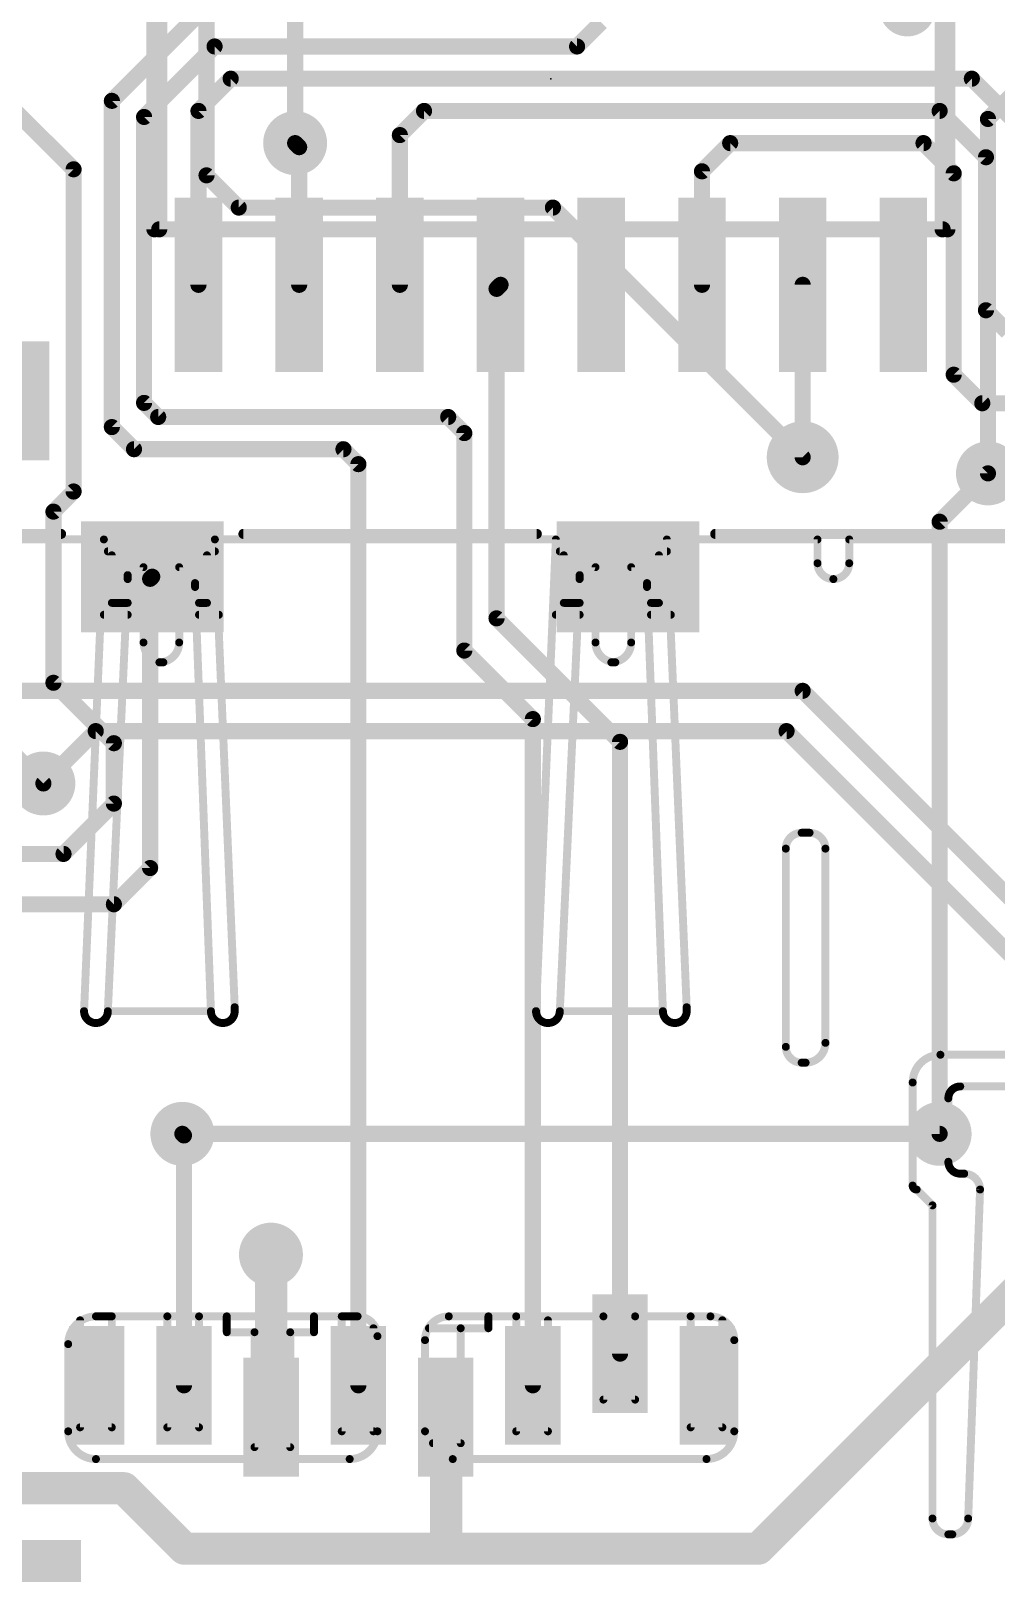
# Model space of a CAD drawing. Extents: x -6.5 to 37.6, y -9.6 to 64.3.
# Drawn here: x 6.83 to 19, y 2.99 to 22.45 of the extents above; entities that cross this region are included whole.
import ezdxf

# ---------------------------------------------------------------- set-up
doc = ezdxf.new("R2010")
doc.units = 0
for name, color, linetype in [('1', 12, 'CONTINUOUS'), ('16', 132, 'CONTINUOUS'), ('18', 110, 'CONTINUOUS'), ('21', 40, 'CONTINUOUS'), ('23', 53, 'CONTINUOUS'), ('51', 253, 'CONTINUOUS')]:
    doc.layers.add(name, color=color, linetype=linetype)

# ---------------------------------------------------------------- blocks, each defined once
blk = doc.blocks.new('RECT')
blk.add_solid([(-0.5, -0.5), (0.5, -0.5), (-0.5, 0.5), (0.5, 0.5)])
blk = doc.blocks.new('ROUNDV')
at = {"const_width": 0.5}
blk.add_lwpolyline([(0, -0.25, 1), (0, 0.25, 1), (0, -0.25)], format="xyb", dxfattribs=at)

msp = doc.modelspace()

# ---------------------------------------------------------------- linework, layer by layer
at = {"layer": '1'}
for points, const_width in [([(8.9408, 22.6568), (7.8486, 21.5646)], 0.2032), ([(13.716, 22.2504), (14.0208, 22.5552)], 0.2032), ([(7.366, 20.701), (5.969, 22.098)], 0.2032), ([(9.144, 22.2504), (8.255, 21.3614)], 0.2032), ([(9.144, 22.2504), (13.716, 22.2504)], 0.2032), ([(9.3472, 21.844), (8.9408, 21.4376)], 0.2032), ([(18.6944, 21.844), (9.3472, 21.844)], 0.2032), ([(18.6944, 21.844), (19.2786, 21.2598)], 0.2032), ([(7.8486, 21.5646), (7.8486, 17.4498)], 0.2032), ([(8.255, 21.3614), (8.255, 17.7546)], 0.2032), ([(8.9408, 19.244), (8.9408, 21.4376)], 0.2032), ([(11.4808, 21.1328), (11.7856, 21.4376)], 0.2032), ([(11.7856, 21.4376), (18.288, 21.4376)], 0.2032), ([(18.288, 21.4376), (18.8722, 20.8534)], 0.2032), ([(11.4808, 19.244), (11.4808, 21.1328)], 0.2032), ([(10.2108, 20.9804), (10.16, 21.0312)], 0.2032), ([(10.2108, 19.244), (10.2108, 20.9804)], 0.2032), ([(15.2908, 20.6756), (15.6464, 21.0312)], 0.2032), ([(15.6464, 21.0312), (18.0848, 21.0312)], 0.2032), ([(18.0848, 21.0312), (18.4658, 20.6502)], 0.2032), ([(18.8722, 18.923), (18.8722, 20.8534)], 0.2032), ([(7.366, 16.637), (7.366, 20.701)], 0.2032), ([(15.2908, 19.244), (15.2908, 20.6756)], 0.2032), ([(18.4658, 20.6502), (18.4658, 18.1102)], 0.2032), ([(12.7, 19.1932), (12.7508, 19.244)], 0.2032), ([(12.7, 19.1932), (12.7, 15.0368)], 0.2032), ([(16.5608, 17.0688), (16.5608, 19.244)], 0.2032), ([(19.1452, 18.65), (18.8722, 18.923)], 0.2032), ([(18.4658, 18.1102), (18.826, 17.75)], 0.2032), ([(8.255, 17.7546), (8.4328, 17.5768)], 0.2032), ([(18.826, 17.75), (20.1558, 17.75)], 0.2032), ([(7.8486, 17.4498), (8.128, 17.1704)], 0.2032), ([(12.0904, 17.5768), (8.4328, 17.5768)], 0.2032), ([(12.2936, 17.3736), (12.0904, 17.5768)], 0.2032), ([(12.2936, 14.6304), (12.2936, 17.3736)], 0.2032), ([(10.7696, 17.1704), (8.128, 17.1704)], 0.2032), ([(10.958, 16.982), (10.7696, 17.1704)], 0.2032), ([(10.958, 5.362), (10.958, 16.982)], 0.2032), ([(18.288, 16.256), (18.8976, 16.8656)], 0.2032), ([(7.112, 16.383), (7.366, 16.637)], 0.2032), ([(7.112, 14.224), (7.112, 16.383)], 0.2032), ([(18.288, 8.5344), (18.288, 16.256)], 0.2032), ([(8.3312, 15.5352), (8.358, 15.562)], 0.2032), ([(8.3312, 11.8872), (8.3312, 15.5352)], 0.2032), ([(14.258, 13.4788), (12.7, 15.0368)], 0.2032), ([(13.158, 13.766), (12.2936, 14.6304)], 0.2032), ([(7.874, 13.462), (7.112, 14.224)], 0.2032), ([(13.158, 5.362), (13.158, 13.766)], 0.2032), ([(6.985, 12.954), (6.604, 13.335)], 0.2032), ([(7.874, 12.7), (7.874, 13.462)], 0.2032), ([(14.258, 5.762), (14.258, 13.4788)], 0.2032), ([(7.239, 12.065), (7.874, 12.7)], 0.2032), ([(6.604, 12.065), (7.239, 12.065)], 0.2032), ([(7.874, 11.43), (8.3312, 11.8872)], 0.2032), ([(2.54, 11.43), (7.874, 11.43)], 0.2032), ([(22.5552, 9.8552), (16.002, 3.302)], 0.4064), ([(8.758, 8.514), (8.7376, 8.5344)], 0.2032), ([(8.758, 5.362), (8.758, 8.514)], 0.2032), ([(9.858, 7.0076), (9.8552, 7.0104)], 0.4064), ([(9.858, 4.962), (9.858, 7.0076)], 0.4064), ([(12.065, 4.955), (12.058, 4.962)], 0.4064), ([(12.065, 3.3782), (12.065, 4.955)], 0.4064), ([(5.842, 4.064), (8.001, 4.064)], 0.4064), ([(8.001, 4.064), (8.763, 3.302)], 0.4064), ([(8.763, 3.302), (11.9888, 3.302)], 0.4064), ([(12.065, 3.3782), (11.9888, 3.302)], 0.4064), ([(11.9888, 3.302), (16.002, 3.302)], 0.4064)]:
    msp.add_lwpolyline(points, dxfattribs=dict(at, const_width=const_width))
for points, const_width in [([(9.144, 22.3012, 1), (9.144, 22.1996)], 0.1016), ([(9.1799, 22.2145, 1), (9.1081, 22.2863)], 0.1016), ([(13.6801, 22.2863, 1), (13.7519, 22.2145)], 0.1016), ([(13.716, 22.1996, 1), (13.716, 22.3012)], 0.1016), ([(9.3472, 21.8948, 1), (9.3472, 21.7932)], 0.1016), ([(9.3831, 21.8081, 1), (9.3113, 21.8799)], 0.1016), ([(18.7303, 21.8799, 1), (18.6585, 21.8081)], 0.1016), ([(18.6944, 21.7932, 1), (18.6944, 21.8948)], 0.1016), ([(7.8994, 21.5646, 1), (7.7978, 21.5646)], 0.1016), ([(7.8127, 21.6005, 1), (7.8845, 21.5287)], 0.1016), ([(8.3058, 21.3614, 1), (8.2042, 21.3614)], 0.1016), ([(8.2191, 21.3973, 1), (8.2909, 21.3255)], 0.1016), ([(8.9916, 21.4376, 1), (8.89, 21.4376)], 0.1016), ([(8.9049, 21.4735, 1), (8.9767, 21.4017)], 0.1016), ([(11.7856, 21.4884, 1), (11.7856, 21.3868)], 0.1016), ([(11.8215, 21.4017, 1), (11.7497, 21.4735)], 0.1016), ([(18.3239, 21.4735, 1), (18.2521, 21.4017)], 0.1016), ([(18.288, 21.3868, 1), (18.288, 21.4884)], 0.1016), ([(11.5316, 21.1328, 1), (11.43, 21.1328)], 0.1016), ([(11.4449, 21.1687, 1), (11.5167, 21.0969)], 0.1016), ([(10.1959, 21.0671, 1), (10.1241, 20.9953)], 0.1016), ([(10.2616, 20.9804, 1), (10.16, 20.9804)], 0.1016), ([(10.1749, 20.9445, 1), (10.2467, 21.0163)], 0.1016), ([(15.6464, 21.082, 1), (15.6464, 20.9804)], 0.1016), ([(15.6823, 20.9953, 1), (15.6105, 21.0671)], 0.1016), ([(18.1207, 21.0671, 1), (18.0489, 20.9953)], 0.1016), ([(18.0848, 20.9804, 1), (18.0848, 21.082)], 0.1016), ([(18.923, 20.8534, 1), (18.8214, 20.8534)], 0.1016), ([(18.8363, 20.8175, 1), (18.9081, 20.8893)], 0.1016), ([(7.4168, 20.701, 1), (7.3152, 20.701)], 0.1016), ([(7.3301, 20.6651, 1), (7.4019, 20.7369)], 0.1016), ([(15.3416, 20.6756, 1), (15.24, 20.6756)], 0.1016), ([(15.2549, 20.7115, 1), (15.3267, 20.6397)], 0.1016), ([(18.5166, 20.6502, 1), (18.415, 20.6502)], 0.1016), ([(18.4299, 20.6143, 1), (18.5017, 20.6861)], 0.1016), ([(8.89, 19.244, 1), (8.9916, 19.244)], 0.1016), ([(10.16, 19.244, 1), (10.2616, 19.244)], 0.1016), ([(11.43, 19.244, 1), (11.5316, 19.244)], 0.1016), ([(12.7508, 19.1932, 1), (12.6492, 19.1932)], 0.1016), ([(12.6641, 19.2291, 1), (12.7359, 19.1573)], 0.1016), ([(12.7867, 19.2081, 1), (12.7149, 19.2799)], 0.1016), ([(15.24, 19.244, 1), (15.3416, 19.244)], 0.1016), ([(16.6116, 19.244, 1), (16.51, 19.244)], 0.1016), ([(18.9081, 18.9589, 1), (18.8363, 18.8871)], 0.1016), ([(18.8214, 18.923, 1), (18.923, 18.923)], 0.1016), ([(18.5017, 18.1461, 1), (18.4299, 18.0743)], 0.1016), ([(18.415, 18.1102, 1), (18.5166, 18.1102)], 0.1016), ([(8.2909, 17.7905, 1), (8.2191, 17.7187)], 0.1016), ([(8.2042, 17.7546, 1), (8.3058, 17.7546)], 0.1016), ([(18.826, 17.8008, 1), (18.826, 17.6992)], 0.1016), ([(18.7901, 17.7141, 1), (18.8619, 17.7859)], 0.1016), ([(7.8845, 17.4857, 1), (7.8127, 17.4139)], 0.1016), ([(8.4328, 17.6276, 1), (8.4328, 17.526)], 0.1016), ([(8.3969, 17.5409, 1), (8.4687, 17.6127)], 0.1016), ([(12.1263, 17.6127, 1), (12.0545, 17.5409)], 0.1016), ([(12.0904, 17.526, 1), (12.0904, 17.6276)], 0.1016), ([(7.7978, 17.4498, 1), (7.8994, 17.4498)], 0.1016), ([(12.3444, 17.3736, 1), (12.2428, 17.3736)], 0.1016), ([(12.2577, 17.3377, 1), (12.3295, 17.4095)], 0.1016), ([(8.128, 17.2212, 1), (8.128, 17.1196)], 0.1016), ([(8.0921, 17.1345, 1), (8.1639, 17.2063)], 0.1016), ([(10.8055, 17.2063, 1), (10.7337, 17.1345)], 0.1016), ([(10.7696, 17.1196, 1), (10.7696, 17.2212)], 0.1016), ([(11.0088, 16.982, 1), (10.9072, 16.982)], 0.1016), ([(10.9221, 16.9461, 1), (10.9939, 17.0179)], 0.1016), ([(16.51, 17.0688, 1), (16.6116, 17.0688)], 0.1016), ([(18.9335, 16.8297, 1), (18.8617, 16.9015)], 0.1016), ([(7.4019, 16.6011, 1), (7.3301, 16.6729)], 0.1016), ([(7.3152, 16.637, 1), (7.4168, 16.637)], 0.1016), ([(7.1628, 16.383, 1), (7.0612, 16.383)], 0.1016), ([(7.0761, 16.4189, 1), (7.1479, 16.3471)], 0.1016), ([(18.3388, 16.256, 1), (18.2372, 16.256)], 0.1016), ([(18.2521, 16.2919, 1), (18.3239, 16.2201)], 0.1016), ([(8.382, 15.5352, 1), (8.2804, 15.5352)], 0.1016), ([(8.2953, 15.5711, 1), (8.3671, 15.4993)], 0.1016), ([(8.3939, 15.5261, 1), (8.3221, 15.5979)], 0.1016), ([(12.7359, 15.0727, 1), (12.6641, 15.0009)], 0.1016), ([(12.6492, 15.0368, 1), (12.7508, 15.0368)], 0.1016), ([(12.3295, 14.6663, 1), (12.2577, 14.5945)], 0.1016), ([(12.2428, 14.6304, 1), (12.3444, 14.6304)], 0.1016), ([(7.1479, 14.2599, 1), (7.0761, 14.1881)], 0.1016), ([(7.0612, 14.224, 1), (7.1628, 14.224)], 0.1016), ([(13.2088, 13.766, 1), (13.1072, 13.766)], 0.1016), ([(13.1221, 13.7301, 1), (13.1939, 13.8019)], 0.1016), ([(7.9248, 13.462, 1), (7.8232, 13.462)], 0.1016), ([(7.8381, 13.4261, 1), (7.9099, 13.4979)], 0.1016), ([(14.3088, 13.4788, 1), (14.2072, 13.4788)], 0.1016), ([(14.2221, 13.4429, 1), (14.2939, 13.5147)], 0.1016), ([(6.9491, 12.9181, 1), (7.0209, 12.9899)], 0.1016), ([(7.8232, 12.7, 1), (7.9248, 12.7)], 0.1016), ([(7.9099, 12.6641, 1), (7.8381, 12.7359)], 0.1016), ([(7.2031, 12.1009, 1), (7.2749, 12.0291)], 0.1016), ([(7.239, 12.0142, 1), (7.239, 12.1158)], 0.1016), ([(8.2804, 11.8872, 1), (8.382, 11.8872)], 0.1016), ([(8.3671, 11.8513, 1), (8.2953, 11.9231)], 0.1016), ([(7.8381, 11.4659, 1), (7.9099, 11.3941)], 0.1016), ([(7.874, 11.3792, 1), (7.874, 11.4808)], 0.1016), ([(8.7735, 8.5703, 1), (8.7017, 8.4985)], 0.1016), ([(8.8088, 8.514, 1), (8.7072, 8.514)], 0.1016), ([(8.7221, 8.4781, 1), (8.7939, 8.5499)], 0.1016), ([(18.2372, 8.5344, 1), (18.3388, 8.5344)], 0.1016), ([(9.927, 7.0822, 1), (9.7834, 6.9386)], 0.2032), ([(9.9596, 7.0076, 1), (9.7564, 7.0076)], 0.2032), ([(9.7862, 6.9358, 1), (9.9298, 7.0794)], 0.2032), ([(14.2072, 5.762, 1), (14.3088, 5.762)], 0.1016), ([(8.7072, 5.362, 1), (8.8088, 5.362)], 0.1016), ([(10.9072, 5.362, 1), (11.0088, 5.362)], 0.1016), ([(13.1072, 5.362, 1), (13.2088, 5.362)], 0.1016), ([(9.7564, 4.962, 1), (9.9596, 4.962)], 0.2032), ([(12.1298, 5.0338, 1), (11.9862, 4.8902)], 0.2032), ([(12.1666, 4.955, 1), (11.9634, 4.955)], 0.2032), ([(11.9932, 4.8832, 1), (12.1368, 5.0268)], 0.2032), ([(8.0728, 4.1358, 1), (7.9292, 3.9922)], 0.2032), ([(8.001, 3.9624, 1), (8.001, 4.1656)], 0.2032), ([(8.763, 3.4036, 1), (8.763, 3.2004)], 0.2032), ([(11.9888, 3.4036, 1), (11.9888, 3.2004)], 0.2032), ([(11.9888, 3.2004, 1), (11.9888, 3.4036)], 0.2032), ([(12.1368, 3.3064, 1), (11.9932, 3.45)], 0.2032), ([(16.002, 3.2004, 1), (16.002, 3.4036)], 0.2032), ([(8.6912, 3.2302, 1), (8.8348, 3.3738)], 0.2032), ([(11.917, 3.3738, 1), (12.0606, 3.2302)], 0.2032), ([(11.9634, 3.3782, 1), (12.1666, 3.3782)], 0.2032), ([(15.9302, 3.3738, 1), (16.0738, 3.2302)], 0.2032)]:
    msp.add_lwpolyline(points, format="xyb", dxfattribs=dict(at, const_width=const_width))
at = {"layer": '16', "const_width": 0.2032}
for points in [[(9.0424, 28.1432), (9.0424, 20.6248)], [(10.16, 21.0312), (10.16, 25.7048)], [(18.8976, 21.336), (20.7264, 23.1648)], [(18.8976, 16.8656), (18.8976, 21.336)], [(9.0424, 20.6248), (9.4488, 20.2184)], [(9.4488, 20.2184), (13.4112, 20.2184)], [(13.4112, 20.2184), (16.5608, 17.0688)], [(16.5608, 14.1224), (4.9276, 14.1224)], [(20.7264, 9.9568), (16.5608, 14.1224)], [(7.6454, 13.6144), (6.985, 12.954)], [(16.3576, 13.6144), (7.6454, 13.6144)], [(20.828, 9.144), (16.3576, 13.6144)], [(8.7376, 8.5344), (18.288, 8.5344)]]:
    msp.add_lwpolyline(points, dxfattribs=at)
at = {"layer": '16', "const_width": 0.1016}
for points in [[(18.9484, 21.336, 1), (18.8468, 21.336)], [(18.8617, 21.3719, 1), (18.9335, 21.3001)], [(10.1092, 21.0312, 1), (10.2108, 21.0312)], [(9.0783, 20.6607, 1), (9.0065, 20.5889)], [(8.9916, 20.6248, 1), (9.0932, 20.6248)], [(9.4488, 20.2692, 1), (9.4488, 20.1676)], [(9.4129, 20.1825, 1), (9.4847, 20.2543)], [(13.4471, 20.2543, 1), (13.3753, 20.1825)], [(13.4112, 20.1676, 1), (13.4112, 20.2692)], [(16.5249, 17.0329, 1), (16.5967, 17.1047)], [(18.8468, 16.8656, 1), (18.9484, 16.8656)], [(16.5967, 14.1583, 1), (16.5249, 14.0865)], [(16.5608, 14.0716, 1), (16.5608, 14.1732)], [(7.6454, 13.6652, 1), (7.6454, 13.5636)], [(7.6813, 13.5785, 1), (7.6095, 13.6503)], [(16.3935, 13.6503, 1), (16.3217, 13.5785)], [(16.3576, 13.5636, 1), (16.3576, 13.6652)], [(6.9491, 12.9899, 1), (7.0209, 12.9181)], [(8.7376, 8.5852, 1), (8.7376, 8.4836)], [(18.288, 8.4836, 1), (18.288, 8.5852)]]:
    msp.add_lwpolyline(points, format="xyb", dxfattribs=at)
at = {"layer": '21'}
for points, const_width in [([(8.3858, 19.944), (8.3858, 23.744)], 0.2032), ([(18.3858, 19.944), (18.3858, 23.744)], 0.2032), ([(7.208, 16.102), (6.558, 16.102)], 0.127), ([(9.508, 16.102), (13.208, 16.102)], 0.127), ([(15.458, 16.102), (20.508, 16.102)], 0.127)]:
    msp.add_lwpolyline(points, dxfattribs=dict(at, const_width=const_width))
for points, const_width in [([(17.8816, 22.479, 1), (17.8816, 22.987, 1), (17.8816, 22.479)], 0.2032), ([(8.335, 19.944, 1), (8.4366, 19.944)], 0.1016), ([(18.335, 19.944, 1), (18.4366, 19.944)], 0.1016), ([(7.208, 16.0703, 1), (7.208, 16.1337)], 0.0635), ([(9.508, 16.1337, 1), (9.508, 16.0703)], 0.0635), ([(13.208, 16.0703, 1), (13.208, 16.1337)], 0.0635), ([(15.458, 16.1337, 1), (15.458, 16.0703)], 0.0635)]:
    msp.add_lwpolyline(points, format="xyb", dxfattribs=dict(at, const_width=const_width))
at = {"layer": '23'}
msp.add_point((13.3858, 21.844), dxfattribs=at)
at = {"layer": '51'}
for points, const_width in [([(8.4458, 19.944), (8.4458, 23.244)], 0.2032), ([(18.3258, 23.244), (18.3258, 19.944)], 0.2032), ([(18.3258, 19.944), (8.4458, 19.944)], 0.2032), ([(7.748, 16.032), (6.648, 16.032)], 0.1), ([(7.498, 10.082), (7.748, 16.032)], 0.1), ([(9.148, 16.032), (7.748, 16.032)], 0.1), ([(16.748, 16.032), (9.148, 16.032)], 0.1), ([(9.148, 16.032), (9.398, 10.132)], 0.1), ([(13.198, 10.082), (13.448, 16.032)], 0.1), ([(14.848, 16.032), (15.098, 10.132)], 0.1), ([(16.748, 15.732), (16.748, 16.032)], 0.1), ([(19.348, 16.032), (17.148, 16.032)], 0.1), ([(17.148, 16.032), (17.148, 15.732)], 0.1), ([(7.798, 15.882), (9.148, 15.882)], 0.1), ([(7.848, 15.232), (7.848, 15.832)], 0.1), ([(9.048, 15.232), (9.048, 15.832)], 0.1), ([(13.498, 15.882), (14.848, 15.882)], 0.1), ([(13.548, 15.232), (13.548, 15.832)], 0.1), ([(14.748, 15.232), (14.748, 15.832)], 0.1), ([(8.048, 15.532), (7.798, 10.082)], 0.1), ([(8.048, 15.582), (8.048, 15.532)], 0.1), ([(8.248, 14.732), (8.248, 15.682)], 0.1), ([(8.698, 15.682), (8.698, 14.732)], 0.1), ([(13.748, 15.532), (13.498, 10.082)], 0.1), ([(13.748, 15.582), (13.748, 15.532)], 0.1), ([(13.948, 14.732), (13.948, 15.682)], 0.1), ([(14.398, 15.682), (14.398, 14.732)], 0.1), ([(8.898, 15.432), (8.898, 15.482)], 0.1), ([(9.098, 10.082), (8.898, 15.432)], 0.1), ([(14.598, 15.432), (14.598, 15.482)], 0.1), ([(14.798, 10.082), (14.598, 15.432)], 0.1), ([(8.048, 15.232), (7.848, 15.232)], 0.1), ([(8.948, 15.232), (9.048, 15.232)], 0.1), ([(13.748, 15.232), (13.548, 15.232)], 0.1), ([(14.648, 15.232), (14.748, 15.232)], 0.1), ([(8.048, 15.082), (7.748, 15.082)], 0.1), ([(8.948, 15.082), (9.198, 15.082)], 0.1), ([(13.748, 15.082), (13.448, 15.082)], 0.1), ([(14.648, 15.082), (14.898, 15.082)], 0.1), ([(8.448, 14.482), (8.498, 14.482)], 0.1), ([(14.148, 14.482), (14.198, 14.482)], 0.1), ([(16.548, 12.332), (16.648, 12.332)], 0.1), ([(16.348, 9.632), (16.348, 12.132)], 0.1), ([(16.848, 12.132), (16.848, 9.682)], 0.1), ([(7.798, 10.082), (9.098, 10.082)], 0.1), ([(9.398, 10.132), (9.398, 10.082)], 0.1), ([(13.498, 10.082), (14.798, 10.082)], 0.1), ([(15.098, 10.132), (15.098, 10.082)], 0.1), ([(18.298, 9.532), (20.398, 9.532)], 0.1), ([(16.598, 9.432), (16.548, 9.432)], 0.1), ([(17.948, 7.882), (17.948, 9.182)], 0.1), ([(19.598, 9.132), (18.548, 9.132)], 0.1), ([(18.398, 8.982), (18.398, 8.182)], 0.1), ([(18.548, 8.032), (18.598, 8.032)], 0.1), ([(18.198, 7.632), (17.998, 7.832)], 0.1), ([(18.798, 7.832), (18.648, 3.682)], 0.1), ([(18.198, 3.682), (18.198, 7.632)], 0.1), ([(7.448, 6.182), (7.448, 4.832)], 0.1), ([(7.648, 6.232), (7.848, 6.232)], 0.1), ([(7.848, 6.232), (8.548, 6.232)], 0.1), ([(7.848, 4.832), (7.848, 6.232)], 0.1), ([(8.548, 6.232), (8.948, 6.232)], 0.1), ([(8.548, 6.232), (8.548, 4.832)], 0.1), ([(8.948, 6.232), (9.298, 6.232)], 0.1), ([(8.948, 4.832), (8.948, 6.232)], 0.1), ([(9.298, 6.232), (10.398, 6.232)], 0.1), ([(9.298, 6.232), (9.298, 6.032)], 0.1), ([(10.398, 6.232), (10.748, 6.232)], 0.1), ([(10.398, 6.032), (10.398, 6.232)], 0.1), ([(10.748, 6.232), (10.948, 6.232)], 0.1), ([(10.748, 6.232), (10.748, 4.782)], 0.1), ([(12.098, 6.232), (12.598, 6.232)], 0.1), ([(12.598, 6.232), (12.948, 6.232)], 0.1), ([(12.598, 6.082), (12.598, 6.232)], 0.1), ([(12.948, 6.232), (14.048, 6.232)], 0.1), ([(12.948, 6.232), (12.948, 4.782)], 0.1), ([(13.348, 4.782), (13.348, 6.182)], 0.1), ([(14.048, 6.232), (14.448, 6.232)], 0.1), ([(14.048, 6.232), (14.048, 5.182)], 0.1), ([(14.448, 6.232), (15.148, 6.232)], 0.1), ([(14.448, 5.182), (14.448, 6.232)], 0.1), ([(15.148, 6.232), (15.398, 6.232)], 0.1), ([(15.148, 6.232), (15.148, 4.832)], 0.1), ([(15.548, 4.832), (15.548, 6.182)], 0.1), ([(9.298, 6.032), (9.648, 6.032)], 0.1), ([(9.648, 6.032), (10.098, 6.032)], 0.1), ([(9.648, 6.032), (9.648, 4.582)], 0.1), ([(10.098, 6.032), (10.398, 6.032)], 0.1), ([(10.098, 4.582), (10.098, 6.032)], 0.1), ([(11.148, 4.782), (11.148, 6.082)], 0.1), ([(11.198, 5.982), (11.198, 4.782)], 0.1), ([(11.848, 6.082), (12.248, 6.082)], 0.1), ([(12.248, 6.082), (12.598, 6.082)], 0.1), ([(12.248, 6.082), (12.248, 4.632)], 0.1), ([(7.298, 4.782), (7.298, 5.882)], 0.1), ([(11.798, 4.782), (11.798, 5.932)], 0.1), ([(15.698, 5.932), (15.698, 4.782)], 0.1), ([(14.048, 5.182), (14.448, 5.182)], 0.1), ([(7.448, 4.832), (7.848, 4.832)], 0.1), ([(8.548, 4.832), (8.948, 4.832)], 0.1), ([(15.148, 4.832), (15.548, 4.832)], 0.1), ([(10.748, 4.782), (11.148, 4.782)], 0.1), ([(12.248, 4.632), (11.898, 4.632)], 0.1), ([(12.948, 4.782), (13.348, 4.782)], 0.1), ([(10.848, 4.432), (7.648, 4.432)], 0.1), ([(9.648, 4.582), (10.098, 4.582)], 0.1), ([(15.348, 4.432), (12.148, 4.432)], 0.1), ([(18.448, 3.482), (18.398, 3.482)], 0.1)]:
    msp.add_lwpolyline(points, dxfattribs=dict(at, const_width=const_width))
for points, const_width in [([(8.4458, 19.9948, 1), (8.4458, 19.8932)], 0.1016), ([(18.3258, 19.8932, 1), (18.3258, 19.9948)], 0.1016), ([(8.395, 19.944, 1), (8.4966, 19.944)], 0.1016), ([(18.275, 19.944, 1), (18.3766, 19.944)], 0.1016), ([(7.748, 16.057, 1), (7.748, 16.007)], 0.05), ([(7.773, 16.031, 1), (7.723, 16.033)], 0.05), ([(7.748, 16.007, 1), (7.748, 16.057)], 0.05), ([(9.148, 16.057, 1), (9.148, 16.007)], 0.05), ([(9.173, 16.0331, 1), (9.123, 16.0309)], 0.05), ([(9.148, 16.007, 1), (9.148, 16.057)], 0.05), ([(13.473, 16.031, 1), (13.423, 16.033)], 0.05), ([(14.873, 16.0331, 1), (14.823, 16.0309)], 0.05), ([(16.773, 16.032, 1), (16.723, 16.032)], 0.05), ([(16.748, 16.007, 1), (16.748, 16.057)], 0.05), ([(17.148, 16.057, 1), (17.148, 16.007)], 0.05), ([(17.173, 16.032, 1), (17.123, 16.032)], 0.05), ([(7.798, 15.907, 1), (7.798, 15.857)], 0.05), ([(7.873, 15.832, 1), (7.823, 15.832)], 0.05), ([(9.073, 15.832, 1), (9.023, 15.832)], 0.05), ([(9.148, 15.857, 1), (9.148, 15.907)], 0.05), ([(13.498, 15.907, 1), (13.498, 15.857)], 0.05), ([(13.573, 15.832, 1), (13.523, 15.832)], 0.05), ([(14.773, 15.832, 1), (14.723, 15.832)], 0.05), ([(14.848, 15.857, 1), (14.848, 15.907)], 0.05), ([(16.748, 15.732, 0.4142), (16.948, 15.532)], 0.1), ([(16.773, 15.732, 1), (16.723, 15.732)], 0.05), ([(16.948, 15.532, 0.4142), (17.148, 15.732)], 0.1), ([(17.173, 15.732, 1), (17.123, 15.732)], 0.05), ([(8.248, 15.682, 0.4142), (8.048, 15.582)], 0.1), ([(8.073, 15.582, 1), (8.023, 15.582)], 0.05), ([(8.0243, 15.5899, 1), (8.0717, 15.5741)], 0.05), ([(8.073, 15.5309, 1), (8.023, 15.5331)], 0.05), ([(8.273, 15.682, 1), (8.223, 15.682)], 0.05), ([(8.2401, 15.6583, 1), (8.2559, 15.7057)], 0.05), ([(8.898, 15.482, 0.4142), (8.698, 15.682)], 0.1), ([(8.698, 15.707, 1), (8.698, 15.657)], 0.05), ([(8.723, 15.682, 1), (8.673, 15.682)], 0.05), ([(13.948, 15.682, 0.4142), (13.748, 15.582)], 0.1), ([(13.773, 15.582, 1), (13.723, 15.582)], 0.05), ([(13.7243, 15.5899, 1), (13.7717, 15.5741)], 0.05), ([(13.773, 15.5309, 1), (13.723, 15.5331)], 0.05), ([(13.973, 15.682, 1), (13.923, 15.682)], 0.05), ([(13.9401, 15.6583, 1), (13.9559, 15.7057)], 0.05), ([(14.598, 15.482, 0.4142), (14.398, 15.682)], 0.1), ([(14.398, 15.707, 1), (14.398, 15.657)], 0.05), ([(14.423, 15.682, 1), (14.373, 15.682)], 0.05), ([(16.723, 15.732, 1), (16.773, 15.732)], 0.05), ([(16.948, 15.557, 1), (16.948, 15.507)], 0.05), ([(16.948, 15.507, 1), (16.948, 15.557)], 0.05), ([(17.123, 15.732, 1), (17.173, 15.732)], 0.05), ([(8.023, 15.532, 1), (8.073, 15.532)], 0.05), ([(8.923, 15.482, 1), (8.873, 15.482)], 0.05), ([(8.873, 15.482, 1), (8.923, 15.482)], 0.05), ([(8.923, 15.4329, 1), (8.873, 15.4311)], 0.05), ([(8.873, 15.432, 1), (8.923, 15.432)], 0.05), ([(13.723, 15.532, 1), (13.773, 15.532)], 0.05), ([(14.623, 15.482, 1), (14.573, 15.482)], 0.05), ([(14.573, 15.482, 1), (14.623, 15.482)], 0.05), ([(14.623, 15.4329, 1), (14.573, 15.4311)], 0.05), ([(14.573, 15.432, 1), (14.623, 15.432)], 0.05), ([(7.848, 15.257, 1), (7.848, 15.207)], 0.05), ([(7.823, 15.232, 1), (7.873, 15.232)], 0.05), ([(8.048, 15.207, 1), (8.048, 15.257)], 0.05), ([(8.948, 15.257, 1), (8.948, 15.207)], 0.05), ([(9.023, 15.232, 1), (9.073, 15.232)], 0.05), ([(9.048, 15.207, 1), (9.048, 15.257)], 0.05), ([(13.548, 15.257, 1), (13.548, 15.207)], 0.05), ([(13.523, 15.232, 1), (13.573, 15.232)], 0.05), ([(13.748, 15.207, 1), (13.748, 15.257)], 0.05), ([(14.648, 15.257, 1), (14.648, 15.207)], 0.05), ([(14.723, 15.232, 1), (14.773, 15.232)], 0.05), ([(14.748, 15.207, 1), (14.748, 15.257)], 0.05), ([(7.748, 15.107, 1), (7.748, 15.057)], 0.05), ([(8.048, 15.057, 1), (8.048, 15.107)], 0.05), ([(8.948, 15.107, 1), (8.948, 15.057)], 0.05), ([(9.198, 15.057, 1), (9.198, 15.107)], 0.05), ([(13.448, 15.107, 1), (13.448, 15.057)], 0.05), ([(13.748, 15.057, 1), (13.748, 15.107)], 0.05), ([(14.648, 15.107, 1), (14.648, 15.057)], 0.05), ([(14.898, 15.057, 1), (14.898, 15.107)], 0.05), ([(8.248, 14.732, 0.4142), (8.498, 14.482)], 0.1), ([(8.273, 14.732, 1), (8.223, 14.732)], 0.05), ([(8.223, 14.732, 1), (8.273, 14.732)], 0.05), ([(8.448, 14.482, 0.4142), (8.698, 14.732)], 0.1), ([(8.723, 14.732, 1), (8.673, 14.732)], 0.05), ([(8.673, 14.732, 1), (8.723, 14.732)], 0.05), ([(13.948, 14.732, 0.4142), (14.198, 14.482)], 0.1), ([(13.973, 14.732, 1), (13.923, 14.732)], 0.05), ([(13.923, 14.732, 1), (13.973, 14.732)], 0.05), ([(14.148, 14.482, 0.4142), (14.398, 14.732)], 0.1), ([(14.423, 14.732, 1), (14.373, 14.732)], 0.05), ([(14.373, 14.732, 1), (14.423, 14.732)], 0.05), ([(8.448, 14.507, 1), (8.448, 14.457)], 0.05), ([(8.448, 14.507, 1), (8.448, 14.457)], 0.05), ([(8.498, 14.457, 1), (8.498, 14.507)], 0.05), ([(8.498, 14.457, 1), (8.498, 14.507)], 0.05), ([(14.148, 14.507, 1), (14.148, 14.457)], 0.05), ([(14.148, 14.507, 1), (14.148, 14.457)], 0.05), ([(14.198, 14.457, 1), (14.198, 14.507)], 0.05), ([(14.198, 14.457, 1), (14.198, 14.507)], 0.05), ([(16.548, 12.332, 0.4142), (16.348, 12.132)], 0.1), ([(16.548, 12.357, 1), (16.548, 12.307)], 0.05), ([(16.548, 12.307, 1), (16.548, 12.357)], 0.05), ([(16.848, 12.132, 0.4142), (16.648, 12.332)], 0.1), ([(16.648, 12.357, 1), (16.648, 12.307)], 0.05), ([(16.648, 12.307, 1), (16.648, 12.357)], 0.05), ([(16.373, 12.132, 1), (16.323, 12.132)], 0.05), ([(16.323, 12.132, 1), (16.373, 12.132)], 0.05), ([(16.873, 12.132, 1), (16.823, 12.132)], 0.05), ([(16.823, 12.132, 1), (16.873, 12.132)], 0.05), ([(7.498, 10.082, 0.4142), (7.648, 9.932)], 0.1), ([(7.523, 10.082, 1), (7.473, 10.082)], 0.05), ([(7.648, 9.932, 0.4142), (7.798, 10.082)], 0.1), ([(7.823, 10.082, 1), (7.773, 10.082)], 0.05), ([(7.798, 10.107, 1), (7.798, 10.057)], 0.05), ([(9.098, 10.082, 0.4142), (9.248, 9.932)], 0.1), ([(9.123, 10.082, 1), (9.073, 10.082)], 0.05), ([(9.098, 10.057, 1), (9.098, 10.107)], 0.05), ([(9.248, 9.932, 0.4142), (9.398, 10.082)], 0.1), ([(9.423, 10.132, 1), (9.373, 10.132)], 0.05), ([(9.373, 10.1309, 1), (9.423, 10.1331)], 0.05), ([(9.423, 10.082, 1), (9.373, 10.082)], 0.05), ([(13.198, 10.082, 0.4142), (13.348, 9.932)], 0.1), ([(13.223, 10.082, 1), (13.173, 10.082)], 0.05), ([(13.348, 9.932, 0.4142), (13.498, 10.082)], 0.1), ([(13.523, 10.082, 1), (13.473, 10.082)], 0.05), ([(13.498, 10.107, 1), (13.498, 10.057)], 0.05), ([(14.798, 10.082, 0.4142), (14.948, 9.932)], 0.1), ([(14.823, 10.082, 1), (14.773, 10.082)], 0.05), ([(14.798, 10.057, 1), (14.798, 10.107)], 0.05), ([(14.948, 9.932, 0.4142), (15.098, 10.082)], 0.1), ([(15.123, 10.132, 1), (15.073, 10.132)], 0.05), ([(15.073, 10.1309, 1), (15.123, 10.1331)], 0.05), ([(15.123, 10.082, 1), (15.073, 10.082)], 0.05), ([(7.473, 10.083, 1), (7.523, 10.081)], 0.05), ([(7.648, 9.957, 1), (7.648, 9.907)], 0.05), ([(7.648, 9.907, 1), (7.648, 9.957)], 0.05), ([(7.773, 10.0831, 1), (7.823, 10.0809)], 0.05), ([(9.073, 10.0811, 1), (9.123, 10.0829)], 0.05), ([(9.248, 9.957, 1), (9.248, 9.907)], 0.05), ([(9.248, 9.907, 1), (9.248, 9.957)], 0.05), ([(9.373, 10.082, 1), (9.423, 10.082)], 0.05), ([(13.173, 10.083, 1), (13.223, 10.081)], 0.05), ([(13.348, 9.957, 1), (13.348, 9.907)], 0.05), ([(13.348, 9.907, 1), (13.348, 9.957)], 0.05), ([(13.473, 10.0831, 1), (13.523, 10.0809)], 0.05), ([(14.773, 10.0811, 1), (14.823, 10.0829)], 0.05), ([(14.948, 9.957, 1), (14.948, 9.907)], 0.05), ([(14.948, 9.907, 1), (14.948, 9.957)], 0.05), ([(15.073, 10.082, 1), (15.123, 10.082)], 0.05), ([(16.598, 9.432, 0.4142), (16.848, 9.682)], 0.1), ([(16.873, 9.682, 1), (16.823, 9.682)], 0.05), ([(16.348, 9.632, 0.4142), (16.548, 9.432)], 0.1), ([(16.373, 9.632, 1), (16.323, 9.632)], 0.05), ([(16.323, 9.632, 1), (16.373, 9.632)], 0.05), ([(16.823, 9.682, 1), (16.873, 9.682)], 0.05), ([(18.298, 9.532, 0.4142), (17.948, 9.182)], 0.1), ([(18.298, 9.557, 1), (18.298, 9.507)], 0.05), ([(18.298, 9.507, 1), (18.298, 9.557)], 0.05), ([(16.548, 9.457, 1), (16.548, 9.407)], 0.05), ([(16.548, 9.407, 1), (16.548, 9.457)], 0.05), ([(16.598, 9.457, 1), (16.598, 9.407)], 0.05), ([(16.598, 9.407, 1), (16.598, 9.457)], 0.05), ([(17.973, 9.182, 1), (17.923, 9.182)], 0.05), ([(17.923, 9.182, 1), (17.973, 9.182)], 0.05), ([(18.548, 9.132, 0.4142), (18.398, 8.982)], 0.1), ([(18.548, 9.157, 1), (18.548, 9.107)], 0.05), ([(18.548, 9.107, 1), (18.548, 9.157)], 0.05), ([(18.423, 8.982, 1), (18.373, 8.982)], 0.05), ([(18.373, 8.982, 1), (18.423, 8.982)], 0.05), ([(18.398, 8.182, 0.4142), (18.548, 8.032)], 0.1), ([(18.423, 8.182, 1), (18.373, 8.182)], 0.05), ([(18.373, 8.182, 1), (18.423, 8.182)], 0.05), ([(18.548, 8.057, 1), (18.548, 8.007)], 0.05), ([(18.548, 8.007, 1), (18.548, 8.057)], 0.05), ([(18.798, 7.832, 0.4142), (18.598, 8.032)], 0.1), ([(18.598, 8.057, 1), (18.598, 8.007)], 0.05), ([(18.598, 8.007, 1), (18.598, 8.057)], 0.05), ([(17.948, 7.882, 0.4142), (17.998, 7.832)], 0.1), ([(17.973, 7.882, 1), (17.923, 7.882)], 0.05), ([(17.923, 7.882, 1), (17.973, 7.882)], 0.05), ([(18.0157, 7.8497, 1), (17.9803, 7.8143)], 0.05), ([(17.998, 7.807, 1), (17.998, 7.857)], 0.05), ([(18.823, 7.8311, 1), (18.773, 7.8329)], 0.05), ([(18.773, 7.832, 1), (18.823, 7.832)], 0.05), ([(18.223, 7.632, 1), (18.173, 7.632)], 0.05), ([(18.1803, 7.6143, 1), (18.2157, 7.6497)], 0.05), ([(7.648, 6.232, 0.4142), (7.298, 5.882)], 0.1), ([(7.473, 6.182, 1), (7.423, 6.182)], 0.05), ([(7.648, 6.257, 1), (7.648, 6.207)], 0.05), ([(7.648, 6.207, 1), (7.648, 6.257)], 0.05), ([(7.848, 6.257, 1), (7.848, 6.207)], 0.05), ([(7.873, 6.232, 1), (7.823, 6.232)], 0.05), ([(7.848, 6.207, 1), (7.848, 6.257)], 0.05), ([(8.548, 6.257, 1), (8.548, 6.207)], 0.05), ([(8.573, 6.232, 1), (8.523, 6.232)], 0.05), ([(8.548, 6.207, 1), (8.548, 6.257)], 0.05), ([(8.948, 6.257, 1), (8.948, 6.207)], 0.05), ([(8.973, 6.232, 1), (8.923, 6.232)], 0.05), ([(8.948, 6.207, 1), (8.948, 6.257)], 0.05), ([(9.298, 6.257, 1), (9.298, 6.207)], 0.05), ([(9.323, 6.232, 1), (9.273, 6.232)], 0.05), ([(9.298, 6.207, 1), (9.298, 6.257)], 0.05), ([(10.398, 6.257, 1), (10.398, 6.207)], 0.05), ([(10.423, 6.232, 1), (10.373, 6.232)], 0.05), ([(10.398, 6.207, 1), (10.398, 6.257)], 0.05), ([(10.748, 6.257, 1), (10.748, 6.207)], 0.05), ([(10.773, 6.232, 1), (10.723, 6.232)], 0.05), ([(10.748, 6.207, 1), (10.748, 6.257)], 0.05), ([(11.198, 5.982, 0.4142), (10.948, 6.232)], 0.1), ([(10.948, 6.257, 1), (10.948, 6.207)], 0.05), ([(10.948, 6.207, 1), (10.948, 6.257)], 0.05), ([(12.098, 6.232, 0.4142), (11.798, 5.932)], 0.1), ([(12.098, 6.257, 1), (12.098, 6.207)], 0.05), ([(12.098, 6.207, 1), (12.098, 6.257)], 0.05), ([(12.598, 6.257, 1), (12.598, 6.207)], 0.05), ([(12.623, 6.232, 1), (12.573, 6.232)], 0.05), ([(12.598, 6.207, 1), (12.598, 6.257)], 0.05), ([(12.948, 6.257, 1), (12.948, 6.207)], 0.05), ([(12.973, 6.232, 1), (12.923, 6.232)], 0.05), ([(12.948, 6.207, 1), (12.948, 6.257)], 0.05), ([(13.373, 6.182, 1), (13.323, 6.182)], 0.05), ([(14.048, 6.257, 1), (14.048, 6.207)], 0.05), ([(14.073, 6.232, 1), (14.023, 6.232)], 0.05), ([(14.048, 6.207, 1), (14.048, 6.257)], 0.05), ([(14.448, 6.257, 1), (14.448, 6.207)], 0.05), ([(14.473, 6.232, 1), (14.423, 6.232)], 0.05), ([(14.448, 6.207, 1), (14.448, 6.257)], 0.05), ([(15.148, 6.257, 1), (15.148, 6.207)], 0.05), ([(15.173, 6.232, 1), (15.123, 6.232)], 0.05), ([(15.148, 6.207, 1), (15.148, 6.257)], 0.05), ([(15.698, 5.932, 0.4142), (15.398, 6.232)], 0.1), ([(15.398, 6.257, 1), (15.398, 6.207)], 0.05), ([(15.398, 6.207, 1), (15.398, 6.257)], 0.05), ([(15.573, 6.182, 1), (15.523, 6.182)], 0.05), ([(9.298, 6.057, 1), (9.298, 6.007)], 0.05), ([(9.273, 6.032, 1), (9.323, 6.032)], 0.05), ([(9.648, 6.057, 1), (9.648, 6.007)], 0.05), ([(9.673, 6.032, 1), (9.623, 6.032)], 0.05), ([(9.648, 6.007, 1), (9.648, 6.057)], 0.05), ([(10.098, 6.057, 1), (10.098, 6.007)], 0.05), ([(10.123, 6.032, 1), (10.073, 6.032)], 0.05), ([(10.098, 6.007, 1), (10.098, 6.057)], 0.05), ([(10.373, 6.032, 1), (10.423, 6.032)], 0.05), ([(10.398, 6.007, 1), (10.398, 6.057)], 0.05), ([(11.173, 6.082, 1), (11.123, 6.082)], 0.05), ([(11.223, 5.982, 1), (11.173, 5.982)], 0.05), ([(11.848, 6.107, 1), (11.848, 6.057)], 0.05), ([(12.248, 6.107, 1), (12.248, 6.057)], 0.05), ([(12.273, 6.082, 1), (12.223, 6.082)], 0.05), ([(12.248, 6.057, 1), (12.248, 6.107)], 0.05), ([(12.573, 6.082, 1), (12.623, 6.082)], 0.05), ([(12.598, 6.057, 1), (12.598, 6.107)], 0.05), ([(7.323, 5.882, 1), (7.273, 5.882)], 0.05), ([(7.273, 5.882, 1), (7.323, 5.882)], 0.05), ([(11.173, 5.982, 1), (11.223, 5.982)], 0.05), ([(11.823, 5.932, 1), (11.773, 5.932)], 0.05), ([(11.773, 5.932, 1), (11.823, 5.932)], 0.05), ([(15.723, 5.932, 1), (15.673, 5.932)], 0.05), ([(15.673, 5.932, 1), (15.723, 5.932)], 0.05), ([(14.048, 5.207, 1), (14.048, 5.157)], 0.05), ([(14.023, 5.182, 1), (14.073, 5.182)], 0.05), ([(14.423, 5.182, 1), (14.473, 5.182)], 0.05), ([(14.448, 5.157, 1), (14.448, 5.207)], 0.05), ([(7.448, 4.857, 1), (7.448, 4.807)], 0.05), ([(7.848, 4.807, 1), (7.848, 4.857)], 0.05), ([(8.548, 4.857, 1), (8.548, 4.807)], 0.05), ([(8.948, 4.807, 1), (8.948, 4.857)], 0.05), ([(15.148, 4.857, 1), (15.148, 4.807)], 0.05), ([(15.548, 4.807, 1), (15.548, 4.857)], 0.05), ([(7.298, 4.782, 0.4142), (7.648, 4.432)], 0.1), ([(7.323, 4.782, 1), (7.273, 4.782)], 0.05), ([(7.273, 4.782, 1), (7.323, 4.782)], 0.05), ([(7.423, 4.832, 1), (7.473, 4.832)], 0.05), ([(7.823, 4.832, 1), (7.873, 4.832)], 0.05), ([(8.523, 4.832, 1), (8.573, 4.832)], 0.05), ([(8.923, 4.832, 1), (8.973, 4.832)], 0.05), ([(10.748, 4.807, 1), (10.748, 4.757)], 0.05), ([(10.723, 4.782, 1), (10.773, 4.782)], 0.05), ([(10.848, 4.432, 0.4142), (11.198, 4.782)], 0.1), ([(11.123, 4.782, 1), (11.173, 4.782)], 0.05), ([(11.148, 4.757, 1), (11.148, 4.807)], 0.05), ([(11.223, 4.782, 1), (11.173, 4.782)], 0.05), ([(11.173, 4.782, 1), (11.223, 4.782)], 0.05), ([(11.798, 4.782, 0.4142), (12.148, 4.432)], 0.1), ([(11.823, 4.782, 1), (11.773, 4.782)], 0.05), ([(11.773, 4.782, 1), (11.823, 4.782)], 0.05), ([(11.898, 4.657, 1), (11.898, 4.607)], 0.05), ([(12.248, 4.607, 1), (12.248, 4.657)], 0.05), ([(12.948, 4.807, 1), (12.948, 4.757)], 0.05), ([(12.923, 4.782, 1), (12.973, 4.782)], 0.05), ([(13.323, 4.782, 1), (13.373, 4.782)], 0.05), ([(13.348, 4.757, 1), (13.348, 4.807)], 0.05), ([(15.123, 4.832, 1), (15.173, 4.832)], 0.05), ([(15.348, 4.432, 0.4142), (15.698, 4.782)], 0.1), ([(15.523, 4.832, 1), (15.573, 4.832)], 0.05), ([(15.723, 4.782, 1), (15.673, 4.782)], 0.05), ([(15.673, 4.782, 1), (15.723, 4.782)], 0.05), ([(7.648, 4.457, 1), (7.648, 4.407)], 0.05), ([(7.648, 4.407, 1), (7.648, 4.457)], 0.05), ([(9.648, 4.607, 1), (9.648, 4.557)], 0.05), ([(9.623, 4.582, 1), (9.673, 4.582)], 0.05), ([(10.073, 4.582, 1), (10.123, 4.582)], 0.05), ([(10.098, 4.557, 1), (10.098, 4.607)], 0.05), ([(10.848, 4.457, 1), (10.848, 4.407)], 0.05), ([(10.848, 4.407, 1), (10.848, 4.457)], 0.05), ([(12.148, 4.457, 1), (12.148, 4.407)], 0.05), ([(12.148, 4.407, 1), (12.148, 4.457)], 0.05), ([(12.223, 4.632, 1), (12.273, 4.632)], 0.05), ([(15.348, 4.457, 1), (15.348, 4.407)], 0.05), ([(15.348, 4.407, 1), (15.348, 4.457)], 0.05), ([(18.198, 3.682, 0.4142), (18.398, 3.482)], 0.1), ([(18.223, 3.682, 1), (18.173, 3.682)], 0.05), ([(18.173, 3.682, 1), (18.223, 3.682)], 0.05), ([(18.448, 3.482, 0.4142), (18.648, 3.682)], 0.1), ([(18.673, 3.682, 1), (18.623, 3.682)], 0.05), ([(18.623, 3.6829, 1), (18.673, 3.6811)], 0.05), ([(18.398, 3.507, 1), (18.398, 3.457)], 0.05), ([(18.398, 3.457, 1), (18.398, 3.507)], 0.05), ([(18.448, 3.507, 1), (18.448, 3.457)], 0.05), ([(18.448, 3.457, 1), (18.448, 3.507)], 0.05)]:
    msp.add_lwpolyline(points, format="xyb", dxfattribs=dict(at, const_width=const_width))

# ---------------------------------------------------------------- block references
at = {"layer": '1'}
for p, xscale, yscale, rotation in [((8.9408, 19.244), 0.6, 2.2, 180), ((10.2108, 19.244), 0.6, 2.2, 180), ((11.4808, 19.244), 0.6, 2.2, 180), ((12.7508, 19.244), 0.6, 2.2, 180), ((14.0208, 19.244), 0.6, 2.2, 180), ((15.2908, 19.244), 0.6, 2.2, 180), ((16.5608, 19.244), 0.6, 2.2, 180), ((17.8308, 19.244), 0.6, 2.2, 180), ((6.411, 17.78), 1.3, 1.5, 180), ((8.358, 15.562), 1.4, 1.8, 90), ((14.358, 15.562), 1.4, 1.8, 90)]:
    msp.add_blockref('RECT', p, dxfattribs=dict(at, xscale=xscale, yscale=yscale, rotation=rotation))
for p, xscale, yscale in [((14.258, 5.762), 0.7, 1.5), ((7.658, 5.362), 0.7, 1.5), ((8.758, 5.362), 0.7, 1.5), ((10.958, 5.362), 0.7, 1.5), ((13.158, 5.362), 0.7, 1.5), ((15.358, 5.362), 0.7, 1.5), ((9.858, 4.962), 0.7, 1.5), ((12.058, 4.962), 0.7, 1.5), ((6.758, 2.462), 1.4, 1.9)]:
    msp.add_blockref('RECT', p, dxfattribs=dict(at, xscale=xscale, yscale=yscale))
at = {"layer": '18'}
for p, xscale, yscale in [((10.16, 21.0312), 0.8064, 0.8064), ((10.16, 21.0312), 0.8064, 0.8064), ((16.5608, 17.0688), 0.9064, 0.9064), ((16.5608, 17.0688), 0.9064, 0.9064), ((18.8976, 16.8656), 0.8064, 0.8064), ((18.8976, 16.8656), 0.8064, 0.8064), ((6.985, 12.954), 0.8064, 0.8064), ((6.985, 12.954), 0.8064, 0.8064), ((8.7376, 8.5344), 0.8064, 0.8064), ((8.7376, 8.5344), 0.8064, 0.8064), ((18.288, 8.5344), 0.8064, 0.8064), ((18.288, 8.5344), 0.8064, 0.8064), ((9.8552, 7.0104), 0.8064, 0.8064), ((9.8552, 7.0104), 0.8064, 0.8064)]:
    msp.add_blockref('ROUNDV', p, dxfattribs=dict(at, xscale=xscale, yscale=yscale))
at = {"layer": '51', "xscale": 0.49, "yscale": 1.1, "rotation": 180}
for p in [(8.9408, 19.294), (10.2108, 19.294), (11.4808, 19.294), (12.7508, 19.294), (14.0208, 19.294), (15.2908, 19.294), (16.5608, 19.294), (17.8308, 19.294)]:
    msp.add_blockref('RECT', p, dxfattribs=at)

doc.saveas('drawing.dxf')
